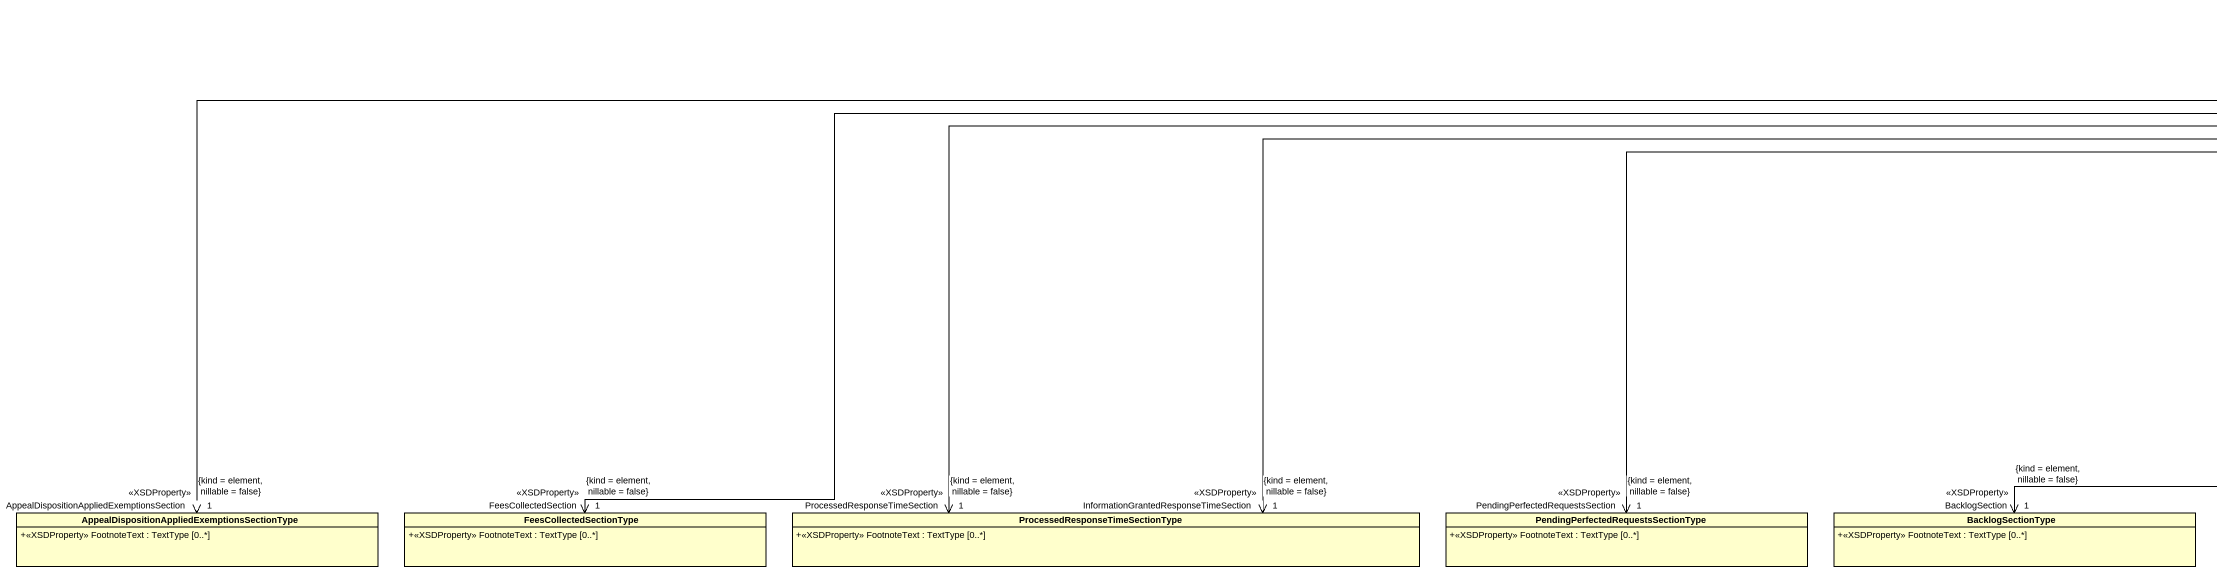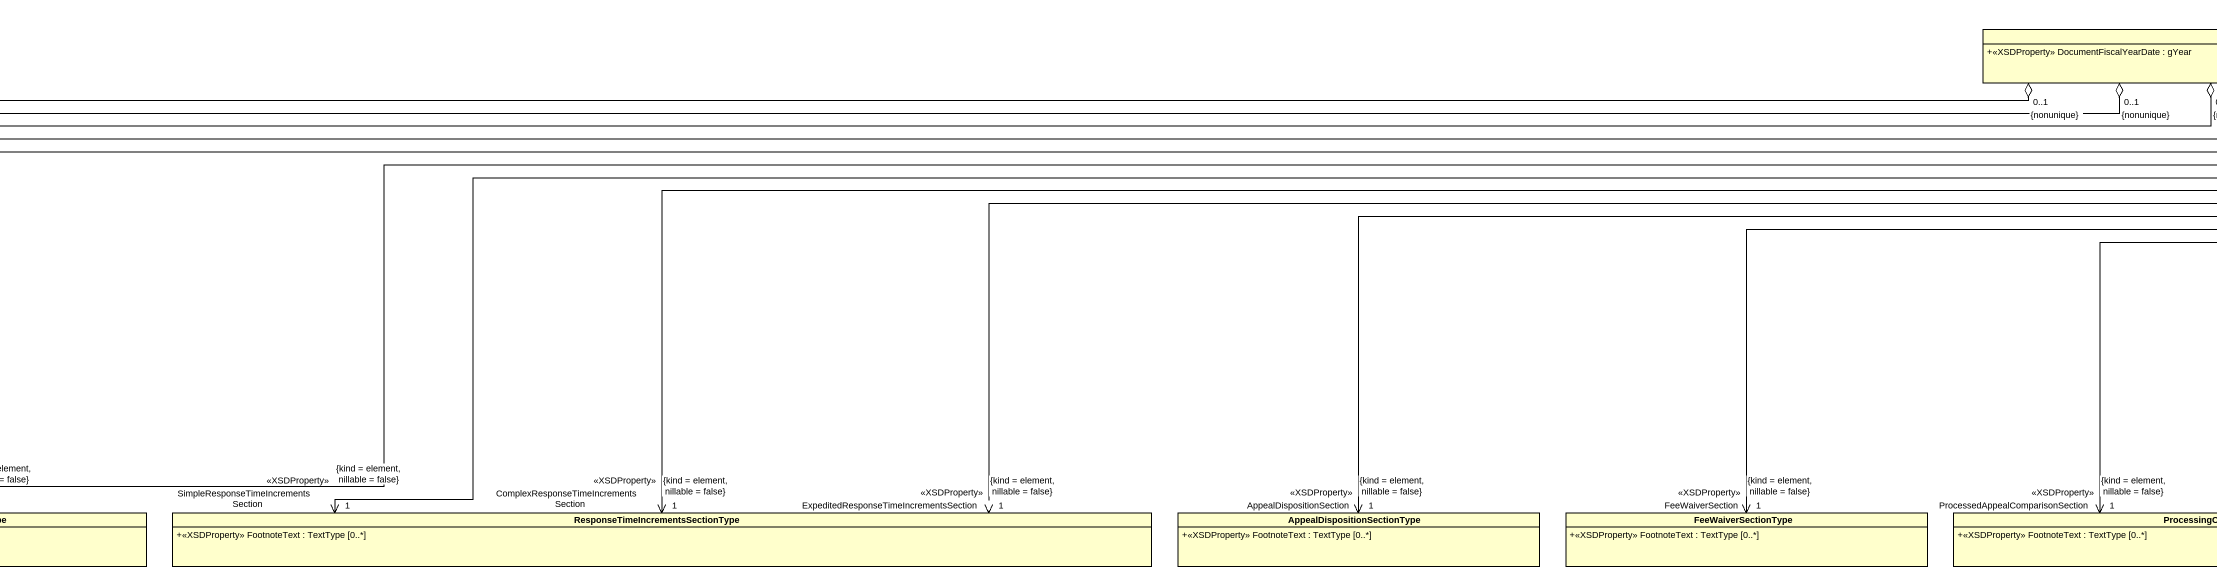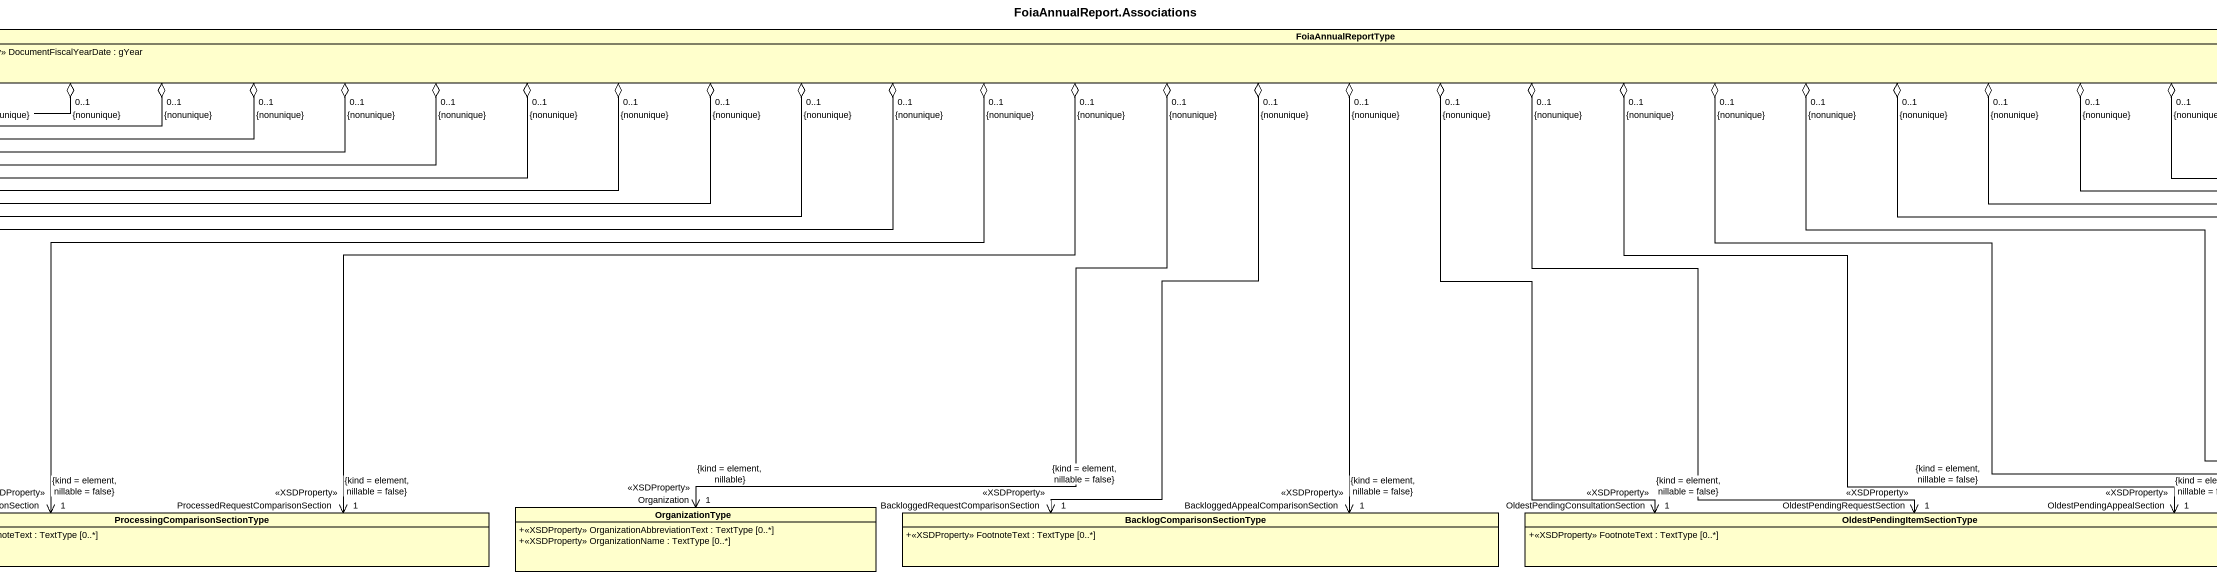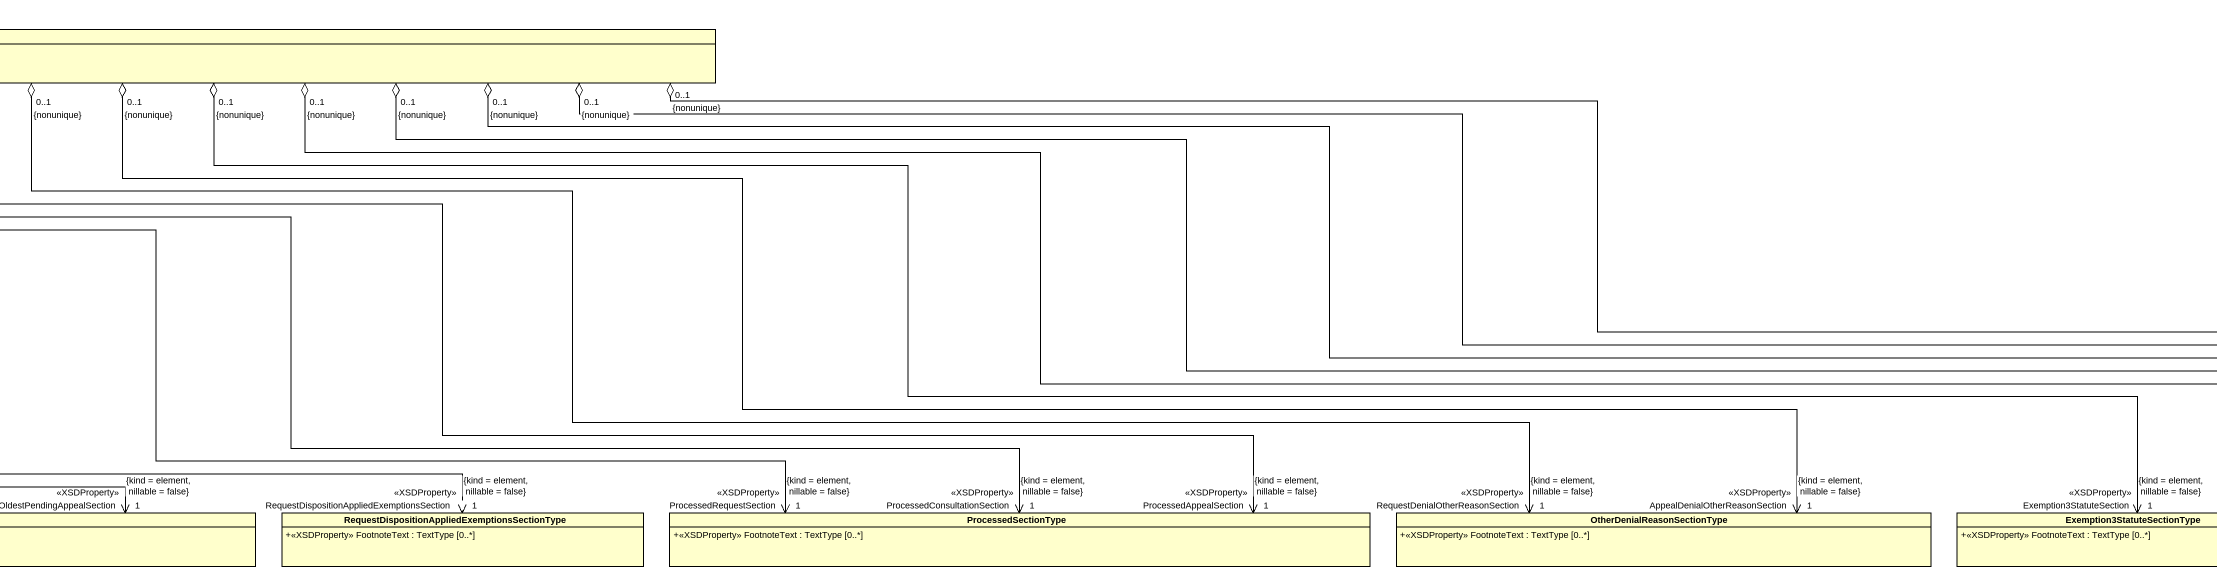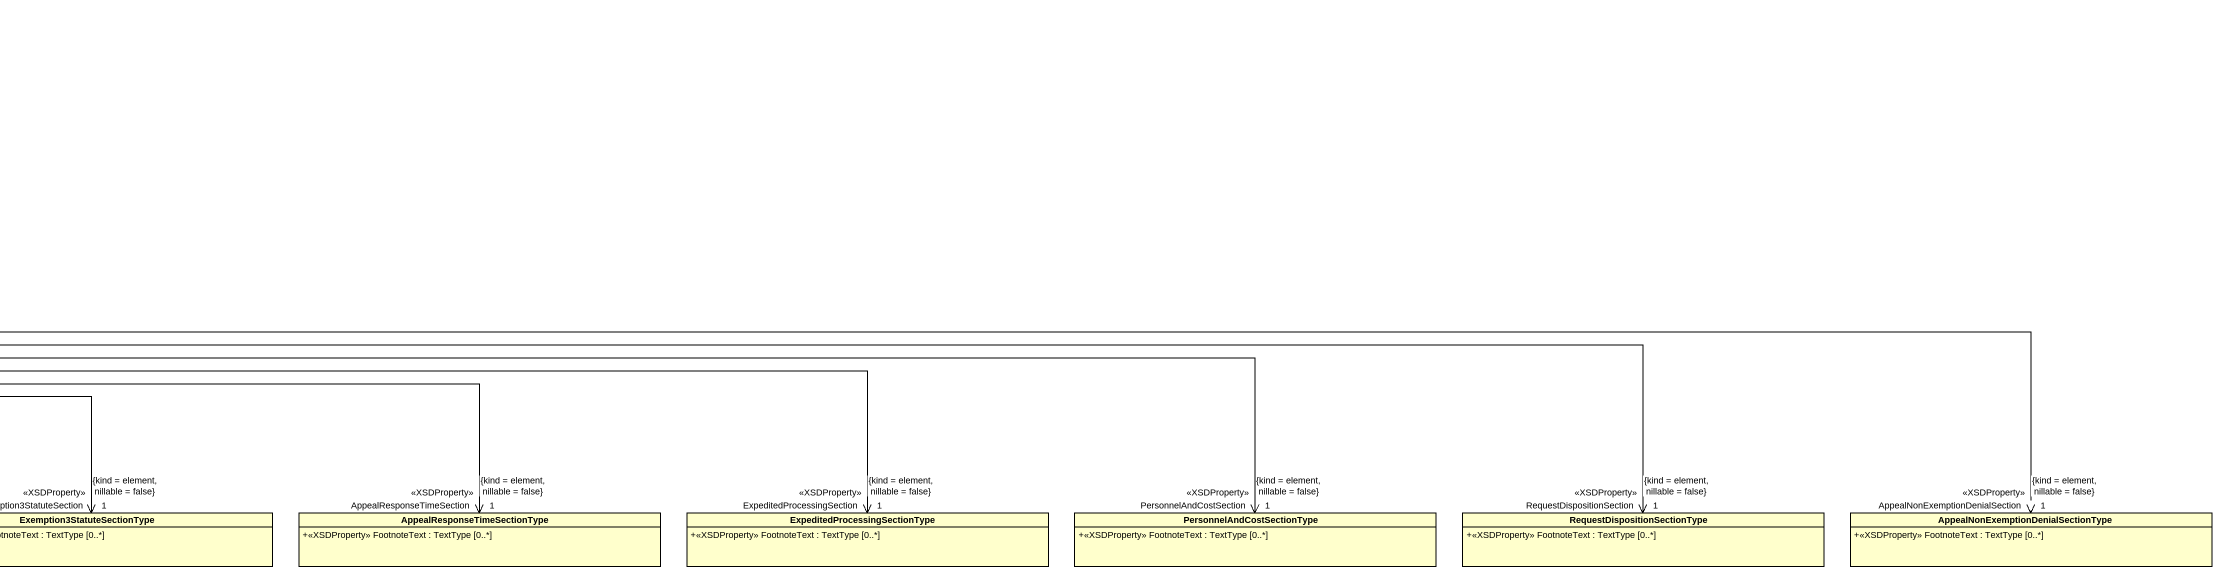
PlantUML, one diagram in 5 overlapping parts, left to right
@startuml
title FoiaAnnualReport.Associations
hide circle
hide empty members
skinparam classAttributeIconSize 0
class FoiaAnnualReportType {
  +<<XSDProperty>> DocumentFiscalYearDate : gYear
}
class "AppealDispositionAppliedExemptionsSectionType" as AppealDispositionAppliedExem {
  +<<XSDProperty>> FootnoteText : TextType [0..*]
}
class FeesCollectedSectionType {
  +<<XSDProperty>> FootnoteText : TextType [0..*]
}
class "ProcessedResponseTimeSectionType" as ProcessedResponseTimeSection {
  +<<XSDProperty>> FootnoteText : TextType [0..*]
}
class "PendingPerfectedRequestsSectionType" as PendingPerfectedRequestsSect {
  +<<XSDProperty>> FootnoteText : TextType [0..*]
}
class BacklogSectionType {
  +<<XSDProperty>> FootnoteText : TextType [0..*]
}
class "ResponseTimeIncrementsSectionType" as ResponseTimeIncrementsSectio {
  +<<XSDProperty>> FootnoteText : TextType [0..*]
}
class AppealDispositionSectionType {
  +<<XSDProperty>> FootnoteText : TextType [0..*]
}
class FeeWaiverSectionType {
  +<<XSDProperty>> FootnoteText : TextType [0..*]
}
class "ProcessingComparisonSectionType" as ProcessingComparisonSectionT {
  +<<XSDProperty>> FootnoteText : TextType [0..*]
}
class OrganizationType {
  +<<XSDProperty>> OrganizationAbbreviationText : TextType [0..*]
  +<<XSDProperty>> OrganizationName : TextType [0..*]
}
class BacklogComparisonSectionType {
  +<<XSDProperty>> FootnoteText : TextType [0..*]
}
class OldestPendingItemSectionType {
  +<<XSDProperty>> FootnoteText : TextType [0..*]
}
class "RequestDispositionAppliedExemptionsSectionType" as RequestDispositionAppliedExe {
  +<<XSDProperty>> FootnoteText : TextType [0..*]
}
class ProcessedSectionType {
  +<<XSDProperty>> FootnoteText : TextType [0..*]
}
class OtherDenialReasonSectionType {
  +<<XSDProperty>> FootnoteText : TextType [0..*]
}
class Exemption3StatuteSectionType {
  +<<XSDProperty>> FootnoteText : TextType [0..*]
}
class "AppealResponseTimeSectionType" as AppealResponseTimeSectionTyp {
  +<<XSDProperty>> FootnoteText : TextType [0..*]
}
class "ExpeditedProcessingSectionType" as ExpeditedProcessingSectionTy {
  +<<XSDProperty>> FootnoteText : TextType [0..*]
}
class PersonnelAndCostSectionType {
  +<<XSDProperty>> FootnoteText : TextType [0..*]
}
class "RequestDispositionSectionType" as RequestDispositionSectionTyp {
  +<<XSDProperty>> FootnoteText : TextType [0..*]
}
class "AppealNonExemptionDenialSectionType" as AppealNonExemptionDenialSect {
  +<<XSDProperty>> FootnoteText : TextType [0..*]
}
FoiaAnnualReportType "0..1\n{nonunique}" o-left-> "AppealDispositionAppliedExemptionsSection\n<<XSDProperty>>\n1\n{kind = element, nillable = false}" AppealDispositionAppliedExem
FoiaAnnualReportType "0..1\n{nonunique}" o-left-> "FeesCollectedSection\n<<XSDProperty>>\n1\n{kind = element, nillable = false}" FeesCollectedSectionType
FoiaAnnualReportType "0..1\n{nonunique}" o-left-> "ProcessedResponseTimeSection\n<<XSDProperty>>\n1\n{kind = element, nillable = false}" ProcessedResponseTimeSection
FoiaAnnualReportType "0..1\n{nonunique}" o-left-> "InformationGrantedResponseTimeSection\n<<XSDProperty>>\n1\n{kind = element, nillable = false}" ProcessedResponseTimeSection
FoiaAnnualReportType "0..1\n{nonunique}" o-left-> "PendingPerfectedRequestsSection\n<<XSDProperty>>\n1\n{kind = element, nillable = false}" PendingPerfectedRequestsSect
FoiaAnnualReportType "0..1\n{nonunique}" o-left-> "BacklogSection\n<<XSDProperty>>\n1\n{kind = element, nillable = false}" BacklogSectionType
FoiaAnnualReportType "0..1\n{nonunique}" o-left-> "SimpleResponseTimeIncrementsSection\n<<XSDProperty>>\n1\n{kind = element, nillable = false}" ResponseTimeIncrementsSectio
FoiaAnnualReportType "0..1\n{nonunique}" o-left-> "ComplexResponseTimeIncrementsSection\n<<XSDProperty>>\n1\n{kind = element, nillable = false}" ResponseTimeIncrementsSectio
FoiaAnnualReportType "0..1\n{nonunique}" o-left-> "ExpeditedResponseTimeIncrementsSection\n<<XSDProperty>>\n1\n{kind = element, nillable = false}" ResponseTimeIncrementsSectio
FoiaAnnualReportType "0..1\n{nonunique}" o-left-> "AppealDispositionSection\n<<XSDProperty>>\n1\n{kind = element, nillable = false}" AppealDispositionSectionType
FoiaAnnualReportType "0..1\n{nonunique}" o-left-> "FeeWaiverSection\n<<XSDProperty>>\n1\n{kind = element, nillable = false}" FeeWaiverSectionType
FoiaAnnualReportType "0..1\n{nonunique}" o-left-> "ProcessedAppealComparisonSection\n<<XSDProperty>>\n1\n{kind = element, nillable = false}" ProcessingComparisonSectionT
FoiaAnnualReportType "0..1\n{nonunique}" o-left-> "ProcessedRequestComparisonSection\n<<XSDProperty>>\n1\n{kind = element, nillable = false}" ProcessingComparisonSectionT
FoiaAnnualReportType "0..1\n{nonunique}" o--> "Organization\n<<XSDProperty>>\n1\n{kind = element, nillable}" OrganizationType
FoiaAnnualReportType "0..1\n{nonunique}" o--> "BackloggedRequestComparisonSection\n<<XSDProperty>>\n1\n{kind = element, nillable = false}" BacklogComparisonSectionType
FoiaAnnualReportType "0..1\n{nonunique}" o--> "BackloggedAppealComparisonSection\n<<XSDProperty>>\n1\n{kind = element, nillable = false}" BacklogComparisonSectionType
FoiaAnnualReportType "0..1\n{nonunique}" o--> "OldestPendingConsultationSection\n<<XSDProperty>>\n1\n{kind = element, nillable = false}" OldestPendingItemSectionType
FoiaAnnualReportType "0..1\n{nonunique}" o--> "OldestPendingRequestSection\n<<XSDProperty>>\n1\n{kind = element, nillable = false}" OldestPendingItemSectionType
FoiaAnnualReportType "0..1\n{nonunique}" o--> "OldestPendingAppealSection\n<<XSDProperty>>\n1\n{kind = element, nillable = false}" OldestPendingItemSectionType
FoiaAnnualReportType "0..1\n{nonunique}" o-right-> "RequestDispositionAppliedExemptionsSection\n<<XSDProperty>>\n1\n{kind = element, nillable = false}" RequestDispositionAppliedExe
FoiaAnnualReportType "0..1\n{nonunique}" o-right-> "ProcessedRequestSection\n<<XSDProperty>>\n1\n{kind = element, nillable = false}" ProcessedSectionType
FoiaAnnualReportType "0..1\n{nonunique}" o-right-> "ProcessedConsultationSection\n<<XSDProperty>>\n1\n{kind = element, nillable = false}" ProcessedSectionType
FoiaAnnualReportType "0..1\n{nonunique}" o-right-> "ProcessedAppealSection\n<<XSDProperty>>\n1\n{kind = element, nillable = false}" ProcessedSectionType
FoiaAnnualReportType "0..1\n{nonunique}" o-right-> "RequestDenialOtherReasonSection\n<<XSDProperty>>\n1\n{kind = element, nillable = false}" OtherDenialReasonSectionType
FoiaAnnualReportType "0..1\n{nonunique}" o-right-> "AppealDenialOtherReasonSection\n<<XSDProperty>>\n1\n{kind = element, nillable = false}" OtherDenialReasonSectionType
FoiaAnnualReportType "0..1\n{nonunique}" o-right-> "Exemption3StatuteSection\n<<XSDProperty>>\n1\n{kind = element, nillable = false}" Exemption3StatuteSectionType
FoiaAnnualReportType "0..1\n{nonunique}" o-right-> "AppealResponseTimeSection\n<<XSDProperty>>\n1\n{kind = element, nillable = false}" AppealResponseTimeSectionTyp
FoiaAnnualReportType "0..1\n{nonunique}" o-right-> "ExpeditedProcessingSection\n<<XSDProperty>>\n1\n{kind = element, nillable = false}" ExpeditedProcessingSectionTy
FoiaAnnualReportType "0..1\n{nonunique}" o-right-> "PersonnelAndCostSection\n<<XSDProperty>>\n1\n{kind = element, nillable = false}" PersonnelAndCostSectionType
FoiaAnnualReportType "0..1\n{nonunique}" o-right-> "RequestDispositionSection\n<<XSDProperty>>\n1\n{kind = element, nillable = false}" RequestDispositionSectionTyp
FoiaAnnualReportType "0..1\n{nonunique}" o-right-> "AppealNonExemptionDenialSection\n<<XSDProperty>>\n1\n{kind = element, nillable = false}" AppealNonExemptionDenialSect
@enduml
